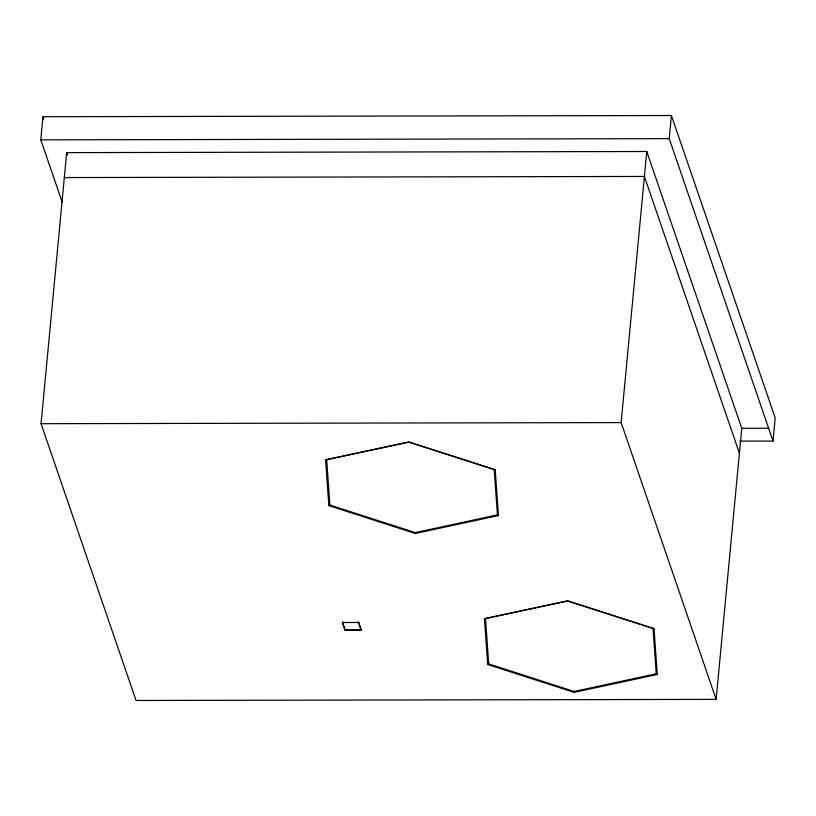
<?xml version="1.0" encoding="UTF-8"?>
<svg xmlns="http://www.w3.org/2000/svg" width="816" height="816" viewBox="0 0 816 816"><rect width="100%" height="100%" fill="white"/><g stroke="black" fill="none" stroke-linecap="round" stroke-linejoin="round"><path stroke-width="1.22" d="M62.251 202.337L40.8 139.852L42.983 116.719L671.405 115.515L775.2 417.925L773.017 441.058L739.867 441.119M41.055 423.698L66.677 152.623L646.762 151.511L741.764 428.298L716.132 699.373L136.058 700.485L41.055 423.698L621.139 422.586L716.132 699.373M345.056 630.207L342.445 622.159L345.056 630.207L361.162 630.176L358.561 622.129L361.162 630.176M621.139 422.586L646.762 151.511M773.017 441.058L669.222 138.649L671.405 115.515M328.868 505.624L329.909 505.053L415.293 532.583L497.444 514.886L498.454 515.579L495.19 469.812L408.755 441.946L325.594 459.857L328.868 505.624L415.293 533.491L498.454 515.579M487.703 664.51L488.743 663.938L574.127 691.458L656.278 673.771L657.288 674.465L654.014 628.687L567.589 600.831L484.429 618.732L487.703 664.51L574.127 692.366L657.288 674.465M325.594 459.857L408.826 442.15L495.19 469.812M484.429 618.732L567.661 601.025L654.014 628.687M40.8 139.852L669.222 138.649M64.321 177.562L644.405 176.45L739.398 453.227M741.764 428.298L768.611 428.247M342.414 622.516L358.53 622.486M345.086 629.85L361.202 629.819M66.677 152.623L67.504 155.03M42.983 116.719L43.809 119.136M653.045 628.555L656.278 673.771M494.21 469.669L497.444 514.886M485.51 618.722L488.743 663.938M326.675 459.836L329.909 505.053M574.127 691.458L574.127 692.366M415.293 532.583L415.293 533.491"/></g></svg>
